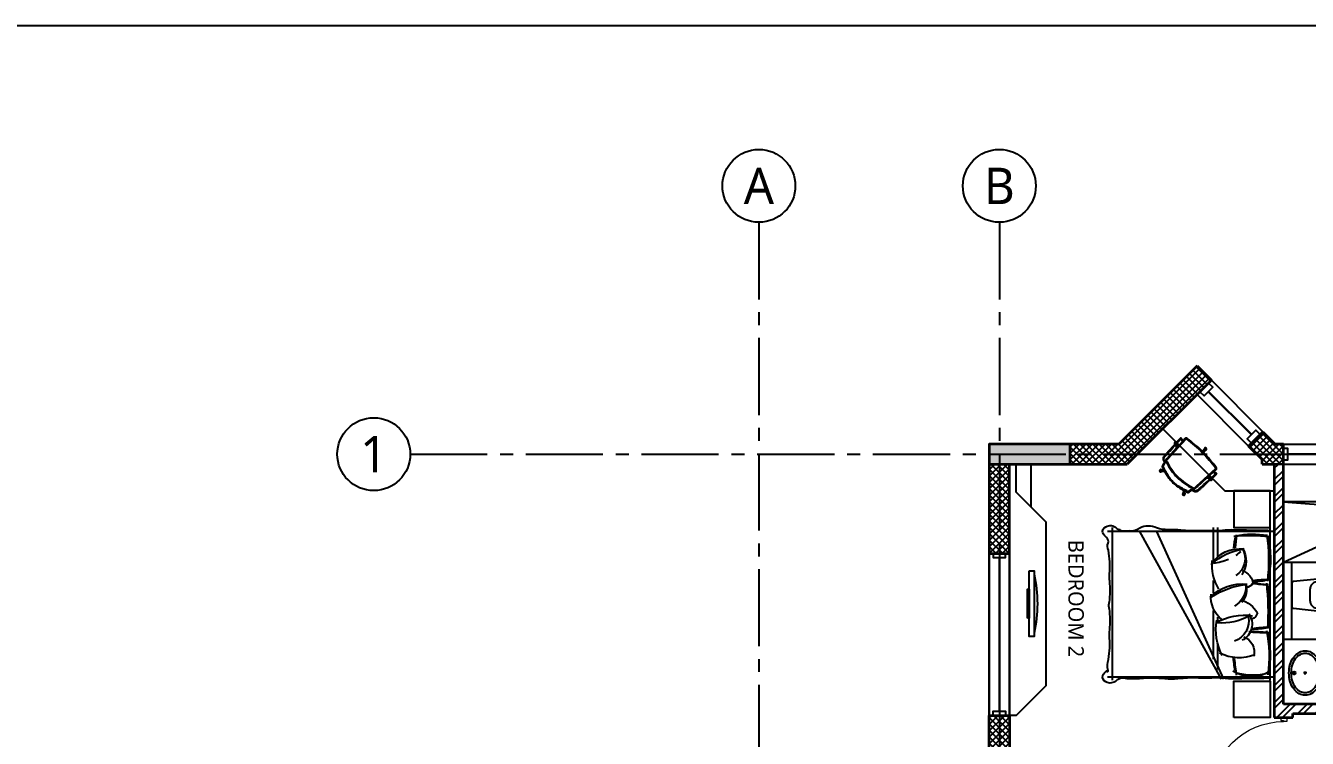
# Model space of a CAD drawing. Header units: millimetres. Extents: x -2409243 to -2334937, y -643723 to -441957.
# Drawn here: x -2371347 to -2355516, y -457680 to -448873 of the extents above; entities that cross this region are included whole.
import ezdxf
from ezdxf.enums import TextEntityAlignment as Align

# ---------------------------------------------------------------- set-up
doc = ezdxf.new("R2010")
doc.units = ezdxf.units.MM
doc.header["$MEASUREMENT"] = 0
doc.linetypes.add('CENTER2', pattern=[28.575, 19.05, -3.175, 3.175, -3.175])
for name, color, linetype in [('A-Anno-Grid Lines', 154, 'Continuous'), ('A-Sanitory', 181, 'Continuous'), ('A-Wall Patt', 8, 'Continuous'), ('A-Window', 4, 'Continuous'), ('Anno_Labels', 7, 'Continuous'), ('S-Conc Patt', 9, 'Continuous'), ('TAGS', 7, 'Continuous')]:
    doc.layers.add(name, color=color, linetype=linetype)
for name, color, linetype, lineweight in [('A-Detail Lines', 8, 'Continuous', 25), ('A-Door', 4, 'Continuous', 9), ('A-DTLS-Elevation', 4, 'Continuous', 25), ('A-Wall Ele', 3, 'Continuous', 20), ('A-Wall Sec', 1, 'Continuous', 30), ('COL', 15, 'Continuous', 25), ('S-Concrete', 40, 'Continuous', 30)]:
    doc.layers.add(name, color=color, linetype=linetype, lineweight=lineweight)
doc.layers.add('I-Furniture', color=7, linetype='Continuous', lineweight=25, true_color=0xd17000)
doc.styles.get("Standard").update_dxf_attribs({"font": 'trebuc.ttf'})
pattern_1 = [(225, (-1525842.595, -761258.91), (39.7747564, -39.7747564), []), (315, (-1525842.595, -761258.91), (39.7747564, 39.7747564), [])]

# ---------------------------------------------------------------- blocks, each defined once
blk = doc.blocks.new('Cols Residences')
at = {"layer": 'S-Conc Patt'}
blk.add_hatch(color=256, dxfattribs=at).paths.add_polyline_path([(9828, -5229), (10078, -5229), (10078, -4229), (9828, -4229)])
at = {"layer": 'S-Concrete', "lineweight": 35}
blk.add_lwpolyline([(9828, -5229), (10078, -5229), (10078, -4229), (9828, -4229)], close=True, dxfattribs=at)
blk = doc.blocks.new('Bay Win TRIAN')
at = {"layer": 'A-Window'}
for p, q in [((20940, -6882), (20304, -6245)), ((20763, -7059), (20127, -6422))]:
    blk.add_line(p, q, dxfattribs=at)
at = {"layer": 'A-Window', "color": 2, "lineweight": 30}
blk.add_line((20269, -6387), (20799, -6917), dxfattribs=at)
at = {"layer": 'A-Window'}
for points in [[(20269, -6281), (20322, -6334), (20215, -6440), (20162, -6387)], [(20905, -6917), (20852, -6864), (20746, -6970), (20799, -7023)]]:
    blk.add_lwpolyline(points, dxfattribs=at)
blk = doc.blocks.new('ABL_Door_S - 1000 x 2100-11-3 Second Floor Lvl')
at = {"layer": 'A-Door', "color": 5}
for p, q in [((-500, 38), (-450, 38)), ((-500, -38), (-500, 38)), ((-450, 38), (-450, -3)), ((450, 38), (450, -3)), ((500, 38), (450, 38)), ((500, -38), (500, 38)), ((-500, -38), (-465, -38)), ((-465, -3), (-450, -3)), ((-465, -38), (-465, -3)), ((-430, -38), (-465, -38)), ((465, -3), (450, -3)), ((465, -38), (465, -3)), ((500, -38), (465, -38))]:
    blk.add_line(p, q, dxfattribs=at)
at = {"layer": 'A-Door', "color": 5, "lineweight": 18}
for p, q in [((-465, -38), (-465, -902)), ((-430, -38), (-430, -902)), ((-430, -902), (-465, -902))]:
    blk.add_line(p, q, dxfattribs=at)
at = {"layer": 'A-Door'}
blk.add_arc((-450, -3), 900, 271.2733, 0, dxfattribs=at)
blk = doc.blocks.new('Win 2000 @ 300W')
at = {"layer": 'A-Window', "color": 2, "lineweight": 30}
blk.add_line((1950, -125), (50, -125), dxfattribs=at)
at = {"layer": 'A-Window'}
for points in [[(2000, 0), (0, 0)], [(0, -50), (50, -50), (50, -200), (0, -200)], [(2000, -50), (1950, -50), (1950, -200), (2000, -200)], [(2000, -250), (0, -250)]]:
    blk.add_lwpolyline(points, dxfattribs=at)
blk = doc.blocks.new('Toilet Win')
at = {"layer": 'A-Window', "color": 2, "lineweight": 30}
blk.add_line((22742, -8048), (22742, -8548), dxfattribs=at)
at = {"layer": 'A-Window'}
for points in [[(22617, -7998), (22617, -8598)], [(22667, -7998), (22667, -8048), (22817, -8048), (22817, -7998)], [(22867, -7998), (22867, -8598)], [(22667, -8598), (22667, -8548), (22817, -8548), (22817, -8598)]]:
    blk.add_lwpolyline(points, dxfattribs=at)
blk = doc.blocks.new('Grid Head')
blk.add_circle((0, 0), 3)
at = {"layer": 'Anno_Labels'}
blk.add_attdef('GRID_NAME', text='', height=3, dxfattribs=at).set_placement((0, 0), align=Align.MIDDLE_CENTER)
blk = doc.blocks.new('Grid Residences')
at = {"layer": 'A-Anno-Grid Lines', "linetype": 'CENTER2', "ltscale": 50}
for p, q in [((9953, 2923), (9953, -27704)), ((12818, -1384), (-37818, -1384)), ((12818, -4354), (-37818, -4354))]:
    blk.add_line(p, q, dxfattribs=at)
ref = blk.add_blockref('Grid Head', (9953, 3373), dxfattribs=dict(xscale=150, yscale=150, zscale=150, rotation=270))
ref.add_attrib('GRID_NAME', '1', dxfattribs={"height": 450, "rotation": 270}).set_placement((9953, 3373), align=Align.MIDDLE_CENTER)
ref = blk.add_blockref('Grid Head', (13268, -1384), dxfattribs=dict(xscale=150, yscale=150, zscale=150, rotation=270))
ref.add_attrib('GRID_NAME', 'A', dxfattribs={"height": 450, "rotation": 270}).set_placement((13268, -1384), align=Align.MIDDLE_CENTER)
ref = blk.add_blockref('Grid Head', (13268, -4354), dxfattribs=dict(xscale=150, yscale=150, zscale=150, rotation=270))
ref.add_attrib('GRID_NAME', 'B', dxfattribs={"height": 450, "rotation": 270}).set_placement((13268, -4354), align=Align.MIDDLE_CENTER)
blk = doc.blocks.new('Sink TOILET')
for points in [[(1123786, -93318, -0.12976), (1123805, -93245, -0.106426), (1123866, -93176, -0.084431), (1123952, -93133, -0.073534), (1124061, -93117, -0.073534), (1124169, -93133, -0.084431), (1124255, -93176, -0.106426), (1124316, -93245, -0.12976), (1124336, -93318, -0.12976), (1124316, -93391, -0.106426), (1124255, -93460, -0.084431), (1124169, -93503, -0.073534), (1124061, -93519, -0.073534), (1123952, -93503, -0.084431), (1123866, -93460, -0.106426), (1123805, -93391, -0.12976)], [(1123815, -93318, -0.12976), (1123830, -93259, -0.106426), (1123883, -93199, -0.084431), (1123960, -93161, -0.073534), (1124061, -93146, -0.073534), (1124161, -93161, -0.084431), (1124238, -93199, -0.106426), (1124291, -93259, -0.12976), (1124307, -93318, -0.12976), (1124291, -93377, -0.106426), (1124238, -93437, -0.084431), (1124161, -93475, -0.073534), (1124061, -93490, -0.073534), (1123960, -93475, -0.084431), (1123883, -93437, -0.106426), (1123830, -93377, -0.12976)]]:
    blk.add_lwpolyline(points, format="xyb", close=True)
for radius in [17.8, 12.2]:
    blk.add_circle((1124061, -93182), radius)
at = {"layer": 'A-Detail Lines'}
for points in [[(1124041, -93318), (1124081, -93318)], [(1124061, -93338), (1124061, -93298)]]:
    blk.add_lwpolyline(points, dxfattribs=at)
blk = doc.blocks.new('Arrsng 2')
at = {"layer": 'A-Sanitory'}
for points in [[(-3869, -15557), (-4162, -15527, -0.384412), (-4184, -15502), (-4184, -15222, -0.383904), (-4162, -15197, -0.001434), (-3871, -15167, -0.140641), (-3624, -15237, -0.259738), (-3554, -15362, -0.259738), (-3624, -15487, -0.139471)], [(-3959, -15427), (-3959, -15297, -0.422961), (-3856, -15197, -0.13189), (-3640, -15262, -0.259738), (-3584, -15362, -0.259738), (-3640, -15462, -0.13189), (-3856, -15527, -0.422961)]]:
    blk.add_lwpolyline(points, format="xyb", close=True, dxfattribs=at)
blk.add_arc((-3868, -15192), 25, 89.84, 95.7189, dxfattribs=at)
blk = doc.blocks.new('Bt 01')
at = {"layer": 'A-Detail Lines'}
for points in [[(-2936, -16385), (-4284, -15762)], [(-2784, -15762), (-2882, -16357)], [(-4284, -16512), (-2940, -16410)], [(-2855, -16441), (-2784, -16512)]]:
    blk.add_lwpolyline(points, dxfattribs=at)
at = {"layer": 'A-Sanitory', "ltscale": 0.5}
blk.add_lwpolyline([(-3734, -14012), (-3734, -14671), (-3876, -14812), (-4284, -14812)], dxfattribs=at)
at = {"layer": 'A-Sanitory'}
for points in [[(-4184, -14812), (-4184, -15762)], [(-4184, -15762), (-4284, -15762)], [(-2784, -15762), (-4284, -15762)], [(-3609, -16512), (-4284, -16512)]]:
    blk.add_lwpolyline(points, dxfattribs=at)
blk.add_circle((-2890, -16406), 50, dxfattribs=at)
at = {"layer": 'A-Detail Lines'}
blk.add_blockref('Arrsng 2', (0, 0), dxfattribs=at)
at = {"layer": 'A-Sanitory', "ltscale": 0.5, "xscale": -1, "rotation": 90}
blk.add_blockref('Sink TOILET', (-97335, 1109663), dxfattribs=at)
blk = doc.blocks.new('executive study table')
at = {"layer": 'I-Furniture'}
for p, q in [((-171, 533), (-152, 534)), ((-155, 571), (-133, 572)), ((-140, 567), (-139, 571)), ((-171, 7), (-152, 6)), ((-155, -30), (-133, -32)), ((-140, -27), (-139, -31))]:
    blk.add_line(p, q, dxfattribs=at)
for points in [[(-509, 270, -0.04406), (-503, 336, -0.026544), (-480, 437), (-506, 458, -3.638528), (-496, 470), (-474, 457, -0.010397), (-461, 495, -0.318214), (-452, 502, 0.043075), (-444, 502, 0.035302), (-412, 510, 0.013054), (-403, 513, -0.140274), (-393, 546, -0.187796), (-364, 568, -0.087841), (-327, 571, 0.059908), (-291, 573, -0.051364), (-254, 575), (-196, 578), (-157, 580, -1), (-129, 582), (-95, 584), (-77, 585, -0.040528), (-61, 585, 0.019703), (-50, 584, -0.367951), (-46, 580, -0.076399), (-46, 574, -0.223629), (-48, 571, -0.09063), (-48, 571, 0.435593), (-49, 571), (-50, 566, 0.041397), (-52, 552, 0.005779), (-52, 542, 0.01447), (-52, 538), (-15, 540, -0.416429), (3, 524, -0.025896), (23, 280), (60, 277, -3.543521), (59, 262), (23, 262, -0.026019), (3, 16, -0.416429), (-15, 0), (-52, 2, 0.01447), (-52, -2, 0.005779), (-52, -12, 0.041397), (-50, -26), (-49, -31, 0.435593), (-48, -31, -0.09063), (-48, -31, -0.223629), (-46, -34, -0.076399), (-46, -40, -0.367951), (-50, -44, 0.019703), (-61, -44, -0.040528), (-77, -45), (-95, -44), (-129, -42, -1), (-157, -40), (-196, -38), (-254, -35, -0.051364), (-291, -33, 0.059908), (-327, -31, -0.087841), (-364, -28, -0.187796), (-393, -6, -0.140274), (-403, 27, 0.013054), (-412, 30, 0.035302), (-444, 38, 0.043075), (-452, 39, -0.318214), (-461, 45, -0.010397), (-474, 84), (-496, 71, -3.638528), (-506, 82), (-480, 103, -0.026544), (-503, 204, -0.04406)], [(-499, 270, 0.04406), (-494, 206, 0.042095), (-452, 49, -0.042637), (-443, 48, -0.035302), (-409, 40, -0.026112), (-389, 32, 0.070764), (-375, 28), (-352, 25, 0.002232), (-338, 25), (-15, 10, 0.431435), (-7, 17, 0.026929), (13, 270, 0.026929), (-7, 523, 0.431435), (-15, 530), (-338, 515, 0.002232), (-352, 515), (-375, 512, 0.070764), (-389, 508, -0.026112), (-409, 500, -0.035302), (-443, 492, -0.042637), (-452, 492, 0.042095), (-494, 335, 0.04406)], [(-155, 571), (-171, 533), (-339, 525, 0.002292), (-353, 525), (-377, 522, 0.066419), (-392, 517, -0.120179), (-385, 541, -0.187796), (-362, 558, -0.087841), (-328, 561, 0.059908), (-289, 563, -0.052112), (-254, 565), (-195, 568)], [(-152, 534), (-62, 538, -0.01546), (-62, 542, -0.005779), (-62, 552, -0.041397), (-59, 569), (-58, 573, -0.044554), (-58, 574, -0.006403), (-62, 575, 0.040528), (-77, 575), (-94, 574), (-133, 572, -0.154174), (-140, 567)], [(-155, -30), (-171, 7), (-339, 15, -0.002292), (-353, 15), (-377, 19, -0.066419), (-392, 23, 0.120179), (-385, -1, 0.187796), (-362, -18, 0.087841), (-328, -21, -0.059908), (-289, -23, 0.052112), (-254, -25), (-195, -28)], [(-152, 6), (-62, 2, 0.01546), (-62, -2, 0.005779), (-62, -12, 0.041397), (-59, -28), (-58, -32, 0.044554), (-58, -34, 0.006403), (-62, -34, -0.040528), (-77, -35), (-94, -34), (-133, -32, 0.154174), (-140, -27)]]:
    blk.add_lwpolyline(points, format="xyb", close=True, dxfattribs=at)
for points in [[(-496, 470), (-505, 475, 0.915293), (-514, 464), (-506, 458)], [(-385, 39, -0.074007), (-425, 270, -0.074007), (-385, 501)], [(-376, 42, -0.073942), (-415, 270, -0.073942), (-376, 498)], [(23, 270, -0.000012), (23, 270, -0.000012)], [(60, 277), (69, 277, -0.745022), (68, 262), (59, 262)], [(-496, 71), (-505, 65, -0.915293), (-514, 77), (-506, 82)]]:
    blk.add_lwpolyline(points, format="xyb", dxfattribs=at)
for points in [[(-157, 580), (-129, 582)], [(-157, -40), (-129, -42)]]:
    blk.add_lwpolyline(points, dxfattribs=at)
at = {"layer": 'I-Furniture', "elevation": -950}
blk.add_lwpolyline([(24, 262, 0.001894), (23, 280, 0.000296)], format="xyb", dxfattribs=at)
blk = doc.blocks.new('A$C6B7C0178')
at = {"layer": 'I-Furniture', "linetype": 'ByBlock'}
for p, q in [((2130, 906), (89, 906)), ((148, 942), (148, -944)), ((1495, 932), (486, -894)), ((1527, 932), (697, -894)), ((1450, 813), (1450, 507)), ((2098, 942), (2098, -944)), ((1396, 685), (1396, 83)), ((1450, 206), (1450, 167)), ((1396, -131), (1396, -288)), ((1396, -540), (1396, -944)), ((1450, -582), (1450, -944)), ((2130, -894), (89, -894))]:
    blk.add_line(p, q, dxfattribs=at)
at = {"layer": 'I-Furniture', "color": 0, "linetype": 'ByBlock'}
for points in [[(533, 921, 0.045167), (333, 927, -0.080578), (229, 922, 0.238231), (242, 929, -0.211134), (199, 947, 0.329446), (66, 965, 0.37589), (31, 886, 0.123892), (75, 829, -1.08815), (96, 825, 0.141351), (99, 687, -0.036442), (115, 543, -0.046791), (113, 428, 0.023628), (115, 321, -0.055897), (113, 64, 0.053528), (105, 21, 0.053528), (113, -22, -0.055897), (115, -279, 0.026973), (113, -372, -0.036947), (115, -518, -0.036442), (99, -662, 0.219023), (96, -751, -0.342539), (75, -818, 0.123892), (31, -875, 0.37589), (66, -953, 0.329446), (199, -935, -0.211134), (242, -917, 0.238231), (229, -910, -0.06219), (364, -905, -0.218233), (487, -940, 0.123513), (593, -963, 0.129887), (695, -941, -0.095063), (836, -920, 0.016498), (995, -914, -0.039412), (1214, -905, 0.025508), (1378, -905, -0.038458), (1509, -908, 0.058958), (1655, -915, 0.00267), (1898, -910, 0.015571), (2092, -907)], [(836, 931, -0.037552), (533, 921)], [(2092, 919, 0.015571), (1898, 922, 0.00267), (1655, 927, 0.058958), (1509, 920, -0.038458), (1378, 917, 0.025508), (1214, 917, -0.039412), (995, 925, 0.016498), (836, 931)]]:
    blk.add_lwpolyline(points, format="xyb", dxfattribs=at)
at = {"layer": 'I-Furniture', "linetype": 'ByBlock'}
for centre, radius, start, end in [((1868, 489), 413, 57.51, 123.8336), ((-5561, 1718), 7288, 351.7812, 353.3958), ((581, 646), 1504, 347.8698, 8.7941), ((1569, 211), 264, 348.0413, 70.8342), ((2088, -2734), 3094, 90.1063, 94.3312), ((1498, -462), 700, 61.0456, 94.1497), ((2057, 1293), 1004, 259.589, 272.0447), ((-922, 93), 2993, 353.3146, 4.0301), ((1531, -205), 264, 353.1541, 62.0001), ((1909, 748), 992, 237.3804, 263.3034), ((2046, -1017), 783, 87.8261, 101.4767), ((2039, 491), 792, 259.1667, 273.123), ((-47, -536), 2125, 351.3474, 6.9362), ((1538, -558), 249, 329.3706, 56.8919), ((1859, 24), 706, 227.3201, 261.4624), ((1328, -1127), 631, 66.2982, 83.8539), ((1328, -1127), 631, 49.9508, 56.951), ((442, -864), 1236, 0.5029, 8.0813), ((1857, 1187), 2032, 264.0935, 276.4707)]:
    blk.add_arc(centre, radius, start, end, dxfattribs=at)
at = {"layer": 'I-Furniture', "color": 0, "linetype": 'ByBlock'}
for centre, radius, start, end in [((2517, 631), 873, 165.3177, 177.3751), ((1880, 180), 703, 73.9263, 107.1409), ((890, 621), 1207, 347.2408, 11.1902), ((2130, 320), 702, 153.0538, 189.663), ((1716, 122), 545, 69.3026, 116.5026), ((1698, 597), 204, 291.4295, 14.3652), ((1653, 253), 221, 324.1671, 63.8421), ((1858, 1940), 1599, 269.1536, 277.5533), ((1721, -83), 355, 128.7278, 185.6813), ((1774, 803), 664, 238.6542, 279.1977), ((1828, 86), 114, 12.1757, 68.3207), ((1872, -784), 1100, 79.5301, 89.934), ((528, 56), 1563, 349.1717, 8.8688), ((1644, 283), 343, 285.4018, 329.7122), ((1755, 327), 572, 225.5269, 275.813), ((1532, -185), 274, 346.3296, 38.0812), ((1943, -478), 564, 148.1221, 185.9522), ((1689, -223), 198, 289.1335, 355.0933), ((1797, -297), 95.5, 30.1134, 85.8974), ((1873, -1052), 782, 75.3434, 88.3876), ((1867, 804), 1059, 271.8337, 280.6945), ((1000, -558), 1102, 344.9748, 13.7789), ((1499, -531), 301, 328.6569, 34.6491), ((1724, -259), 422, 212.3262, 277), ((2608, -615), 962, 184.2269, 193.5763), ((1876, 64), 926, 257.3175, 281.7435)]:
    blk.add_arc(centre, radius, start, end, dxfattribs=at)
blk = doc.blocks.new('A$C52E23077')
at = {"layer": 'I-Furniture'}
blk.add_lwpolyline([(23, -583), (85, -583), (85, 227), (23, 227)], close=True, dxfattribs=at)
at = {"layer": 'I-Furniture', "linetype": 'ByBlock'}
blk.add_lwpolyline([(3, 0), (2, -356), (23, -356), (24, 0)], close=True, dxfattribs=at)
blk.add_arc((-1595, -177), 1719, 347.7599, 12.1509, dxfattribs=at)

msp = doc.modelspace()

# ---------------------------------------------------------------- hatches: boundary and pattern name
at = {"layer": 'A-Wall Patt'}
h = msp.add_hatch(dxfattribs=at)
h.set_pattern_fill('ANSI37', color=256, scale=450, angle=180, style=0)
h.set_pattern_definition(pattern_1)
h.paths.add_polyline_path([(-2357489.9, -454042.8), (-2356701.5, -453254.3), (-2356878.2, -453077.6), (-2357843.4, -454042.8), (-2358444.9, -454042.8), (-2358444.9, -454292.8), (-2357739.9, -454292.8)])
h = msp.add_hatch(dxfattribs=at)
h.set_pattern_fill('ANSI37', color=256, scale=450, angle=180, style=0)
h.set_pattern_definition(pattern_1)
h.paths.add_polyline_path([(-2356075.7, -454292.8), (-2355809.9, -454292.8), (-2355809.9, -454042.8), (-2355913, -454042.8), (-2356065.1, -453890.7), (-2356241.8, -454067.5), (-2356075.7, -454233.7)])
h = msp.add_hatch(dxfattribs=at)
h.set_pattern_fill('ANSI37', color=256, scale=450, angle=180, style=0)
h.set_pattern_definition(pattern_1)
h.paths.add_polyline_path([(-2359194.9, -454292.8), (-2359444.9, -454292.8), (-2359444.9, -455395.3), (-2359194.9, -455395.3)])
h = msp.add_hatch(dxfattribs=at)
h.set_pattern_fill('ANSI32', color=256, scale=400, style=0)
h.set_pattern_definition([(45, (-2351525.57, -482115.75), (-106.066, 106.066), []), (45, (-2351454.86, -482115.75), (-106.066, 106.066), [])])
h.paths.add_polyline_path([(-2355809.9, -454293.8), (-2355924.9, -454293.8), (-2355924.9, -457422.8), (-2355694.9, -457422.8), (-2355694.9, -457372.8), (-2354424.9, -457372.8), (-2354424.9, -457422.8), (-2354194.9, -457422.8), (-2354194.9, -456382.8), (-2354309.9, -456382.8), (-2354309.9, -457257.8), (-2355809.9, -457257.8)])
h = msp.add_hatch(dxfattribs=at)
h.set_pattern_fill('ANSI37', color=256, scale=450, angle=180, style=0)
h.set_pattern_definition([(135, (-1525842.595, -192126.625), (39.7747564, 39.7747564), []), (45, (-1525842.595, -192126.625), (39.7747564, -39.7747564), [])])
h.paths.add_polyline_path([(-2359194.9, -457395.3), (-2359194.9, -459042.8), (-2359444.9, -459042.8), (-2359444.9, -457395.3)])

# ---------------------------------------------------------------- linework, layer by layer
msp.add_lwpolyline([(-2409243.5, -448873), (-2334936.9, -448873), (-2334936.9, -504624.3), (-2409243.5, -504624.3)], close=True, dxfattribs=at)
msp.add_lwpolyline([(-2409243.5, -448873), (-2334936.9, -448873), (-2334936.9, -504624.3), (-2409243.5, -504624.3)], close=True, dxfattribs=at)
at = {"layer": 'A-Wall Sec', "lineweight": 35}
for p, q in [((-2356878.2, -453077.6), (-2357843.4, -454042.8)), ((-2356878.2, -453077.6), (-2357843.4, -454042.8)), ((-2356878.2, -453077.6), (-2356701.5, -453254.3)), ((-2356878.2, -453077.6), (-2356701.5, -453254.3)), ((-2356701.5, -453254.3), (-2357739.9, -454292.8)), ((-2356701.5, -453254.3), (-2357739.9, -454292.8)), ((-2357843.4, -454042.8), (-2358444.9, -454042.8)), ((-2357843.4, -454042.8), (-2358444.9, -454042.8)), ((-2356065.1, -453890.7), (-2356241.8, -454067.5)), ((-2356065.1, -453890.7), (-2356241.8, -454067.5)), ((-2356065.1, -453890.7), (-2355913, -454042.8)), ((-2356065.1, -453890.7), (-2355913, -454042.8)), ((-2355809.9, -454042.8), (-2355913, -454042.8)), ((-2355809.9, -454042.8), (-2355913, -454042.8)), ((-2355809.9, -457257.8), (-2355809.9, -454042.8)), ((-2355809.9, -457257.8), (-2355809.9, -454042.8)), ((-2356075.7, -454233.7), (-2356241.8, -454067.5)), ((-2356075.7, -454233.7), (-2356241.8, -454067.5)), ((-2359444.9, -454292.8), (-2359444.9, -455395.3)), ((-2359444.9, -454292.8), (-2359444.9, -455395.3)), ((-2359194.9, -455395.3), (-2359194.9, -454292.8)), ((-2359194.9, -455395.3), (-2359194.9, -454292.8)), ((-2358444.9, -454292.8), (-2357739.9, -454292.8)), ((-2358444.9, -454292.8), (-2357739.9, -454292.8)), ((-2356075.7, -454292.8), (-2356075.7, -454233.7)), ((-2356075.7, -454292.8), (-2356075.7, -454233.7)), ((-2356075.7, -454292.8), (-2355924.9, -454292.8)), ((-2356075.7, -454292.8), (-2355924.9, -454292.8)), ((-2355924.9, -454292.8), (-2355924.9, -457422.8)), ((-2355924.9, -454292.8), (-2355924.9, -457422.8)), ((-2359444.9, -455395.3), (-2359194.9, -455395.3)), ((-2359444.9, -455395.3), (-2359194.9, -455395.3)), ((-2354309.9, -457257.8), (-2355809.9, -457257.8)), ((-2354309.9, -457257.8), (-2355809.9, -457257.8)), ((-2359444.9, -459042.8), (-2359444.9, -457395.3)), ((-2359444.9, -457395.3), (-2359194.9, -457395.3)), ((-2359444.9, -459042.8), (-2359444.9, -457395.3)), ((-2359444.9, -457395.3), (-2359194.9, -457395.3)), ((-2359194.9, -457395.3), (-2359194.9, -458497.8)), ((-2359194.9, -457395.3), (-2359194.9, -458497.8)), ((-2355924.9, -457422.8), (-2355694.9, -457422.8)), ((-2355924.9, -457422.8), (-2355694.9, -457422.8)), ((-2355694.9, -457422.8), (-2355694.9, -457372.8)), ((-2355694.9, -457372.8), (-2354424.9, -457372.8)), ((-2355694.9, -457422.8), (-2355694.9, -457372.8)), ((-2355694.9, -457372.8), (-2354424.9, -457372.8))]:
    msp.add_line(p, q, dxfattribs=at)
at = {"layer": 'A-Wall Sec'}
msp.add_line((-2355924.9, -454292.8), (-2355809.9, -454292.8), dxfattribs=at)
msp.add_line((-2355924.9, -454292.8), (-2355809.9, -454292.8), dxfattribs=at)
at = {"layer": 'COL'}
msp.add_lwpolyline([(-2359444.9, -454042.8), (-2359444.9, -454292.8), (-2358444.9, -454292.8), (-2358444.9, -454042.8)], close=True, dxfattribs=at)
at = {"layer": 'I-Furniture'}
msp.add_line((-2358928.1, -454820.4), (-2358928.1, -454292.8), dxfattribs=at)
for points in [[(-2357302.5, -453855.4), (-2356535.1, -454622.8), (-2355924.9, -454622.8)], [(-2358744.9, -455003.6), (-2358744.9, -455003.6), (-2359111.3, -454637.2), (-2359111.3, -454637.2), (-2359111.3, -454292.8)], [(-2358744.9, -455003.6), (-2358744.9, -457028.8), (-2359111.3, -457395.3), (-2359194.9, -457395.3)]]:
    msp.add_lwpolyline(points, dxfattribs=at)
for points in [[(-2356424.9, -454622.8), (-2356424.9, -455072.8), (-2355974.9, -455072.8), (-2355974.9, -454622.8)], [(-2356424.9, -457422.8), (-2356424.9, -456972.8), (-2355974.9, -456972.8), (-2355974.9, -457422.8)]]:
    msp.add_lwpolyline(points, close=True, dxfattribs=at)
at = {"layer": 'S-Concrete', "lineweight": 35}
msp.add_lwpolyline([(-2358444.9, -454292.8), (-2358444.9, -454042.8), (-2359444.9, -454042.8), (-2359444.9, -454292.8)], close=True, dxfattribs=at)

# ---------------------------------------------------------------- block references
at = {"layer": 'A-Anno-Grid Lines', "rotation": 90}
msp.add_blockref('Grid Residences', (-2363674.2, -464121.2), dxfattribs=at)
at = {"layer": 'A-Anno-Grid Lines', "xscale": -1, "rotation": 90}
msp.add_blockref('Win 2000 @ 300W', (-2359444.9, -455395.3), dxfattribs=at)
msp.add_blockref('Win 2000 @ 300W', (-2359444.9, -455395.3), dxfattribs=at)
at = {"layer": 'A-Detail Lines', "xscale": -1, "rotation": 180}
msp.add_blockref('Bt 01', (-2351525.6, -471269.8), dxfattribs=at)
msp.add_blockref('Bt 01', (-2351525.6, -471269.8), dxfattribs=at)
at = {"layer": 'A-Door', "xscale": -1, "rotation": 270}
msp.add_blockref('ABL_Door_S - 1000 x 2100-11-3 Second Floor Lvl', (-2355807.4, -457922.8), dxfattribs=at)
msp.add_blockref('ABL_Door_S - 1000 x 2100-11-3 Second Floor Lvl', (-2355807.4, -457922.8), dxfattribs=at)
at = {"layer": 'A-DTLS-Elevation', "rotation": 90}
msp.add_blockref('Win 2000 @ 300W', (-2359444.9, -457395.3), dxfattribs=at)
at = {"layer": 'A-Wall Ele', "xscale": -1, "rotation": 90}
for name, p in [('Bay Win TRIAN', (-2363123.7, -433127.3)), ('Bay Win TRIAN', (-2363123.7, -433127.3)), ('Toilet Win', (-2363808, -431425.7)), ('Toilet Win', (-2363808, -431425.7))]:
    msp.add_blockref(name, p, dxfattribs=at)
at = {"layer": 'I-Furniture', "xscale": -1}
for name, p, rotation in [('executive study table', (-2357014.4, -453964.4, -450), 225.0000000000689), ('A$C6B7C0178', (-2358072.5, -456017), 180), ('A$C52E23077', (-2358975.1, -456194.1), 180)]:
    msp.add_blockref(name, p, dxfattribs=dict(at, rotation=rotation))
at = {"layer": 'S-Concrete', "rotation": 90}
msp.add_blockref('Cols Residences', (-2363674.2, -464121.2), dxfattribs=at)

# ---------------------------------------------------------------- texts
at = {"layer": 'TAGS'}
msp.add_text('BEDROOM 2', height=189.95, rotation=270, dxfattribs=at).set_placement((-2358467.1, -455226.4))

doc.saveas('drawing.dxf')
